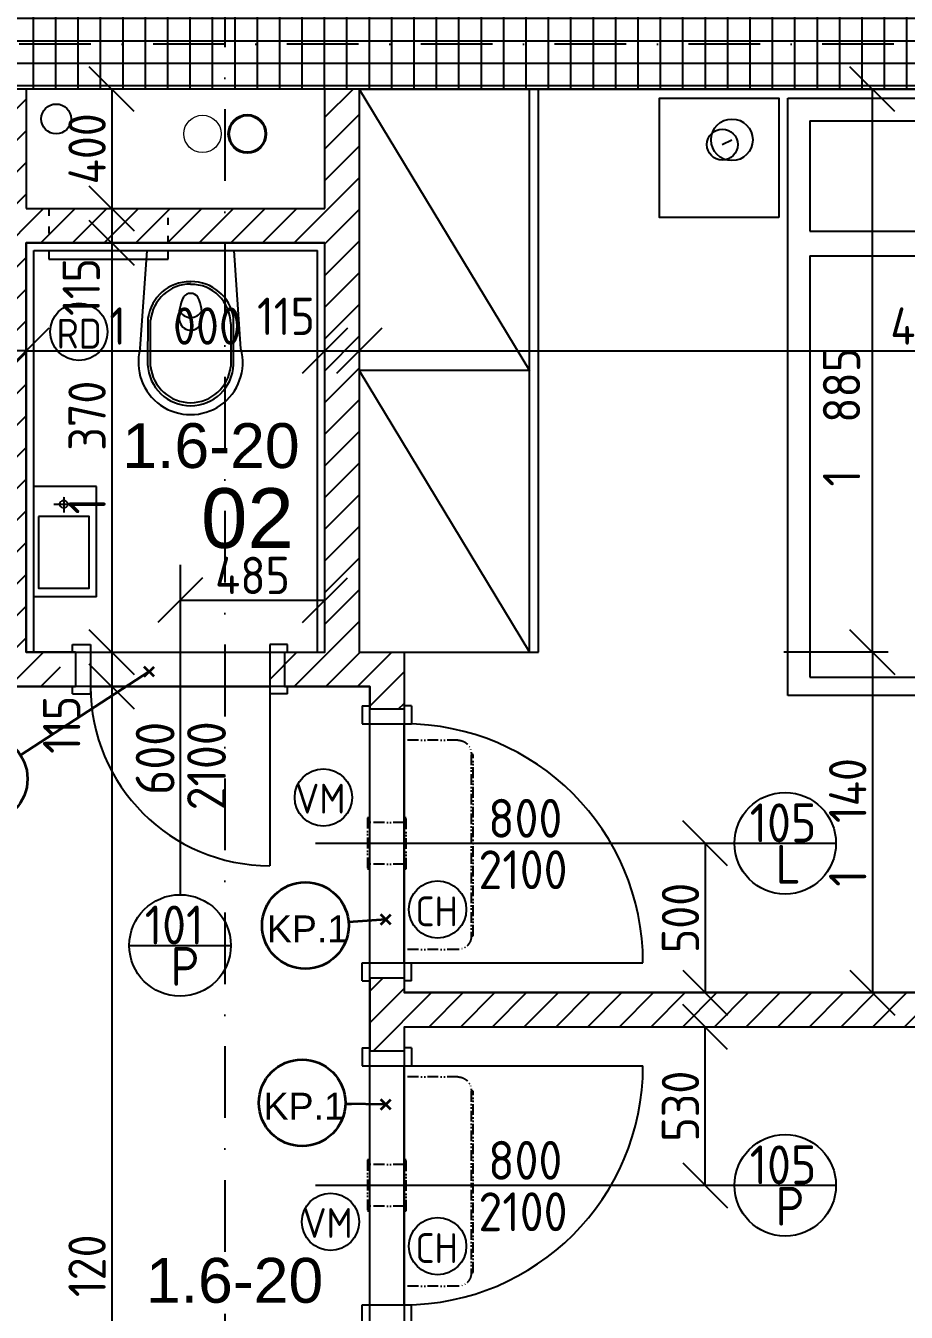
# Model space of a CAD drawing. Extents: x 4511820 to 5180432, y -1526536 to -944957.
# Drawn here: x 5150751 to 5153699, y -1310060 to -1305753 of the extents above; entities that cross this region are included whole.
import ezdxf

# ---------------------------------------------------------------- set-up
doc = ezdxf.new("R2010")
doc.units = 0
doc.header["$MEASUREMENT"] = 0
for name, pattern in [('ACAD_ISO03W100', [30, 12, -18]), ('ACAD_ISO12W100', [22, 12, -3, 0.5, -3, 0.5, -3]), ('BODKOCIARKOVANA_3', [5.6, 3, -1.3, 0, -1.3]), ('DASHED', [0.75, 0.5, -0.25])]:
    doc.linetypes.add(name, pattern=pattern)
doc.layers.get('0').update_dxf_attribs({"linetype": 'CONTINUOUS'})
doc.layers.get('Defpoints').update_dxf_attribs({"color": 61, "linetype": 'CONTINUOUS'})
for name, color, linetype in [('DVERE', 45, 'CONTINUOUS'), ('KÓTY', 4, 'CONTINUOUS'), ('MÚRY', 1, 'CONTINUOUS'), ('osi', 253, 'CONTINUOUS'), ('Plochy', 41, 'CONTINUOUS'), ('POPIS', 7, 'CONTINUOUS'), ('TENKÁ', 7, 'CONTINUOUS'), ('tzb', 153, 'CONTINUOUS'), ('ZARIADENIE', 47, 'CONTINUOUS'), ('ZARIADOVACIE', 144, 'CONTINUOUS'), ('ZZ-chladenie', 133, 'CONTINUOUS'), ('zz-vetr', 52, 'CONTINUOUS'), ('ŠRAFY', 82, 'CONTINUOUS')]:
    doc.layers.add(name, color=color, linetype=linetype)
for name, color, linetype, lineweight in [('preklady', 74, 'CONTINUOUS', 35), ('zz-kanal-daždová', 136, 'CONTINUOUS', 40), ('zz-kanal-splaskova', 37, 'CONTINUOUS', 18)]:
    doc.layers.add(name, color=color, linetype=linetype, lineweight=lineweight)
doc.styles.add('ARIAL', font='arial.ttf')
doc.styles.add('STYLE1', font='isocp.shx')
doc.dimstyles.new('STANDARD-50', dxfattribs={"dimtxt": 125, "dimasz": 150, "dimexe": 10, "dimexo": 200, "dimgap": 20, "dimtad": 1, "dimdsep": 46, "dimlunit": 6, "dimtxsty": 'STYLE1', "dimblk1": 'OBLIQUE', "dimblk2": 'OBLIQUE', "dimsah": 1, "dimcen": 2.5, "dimse1": 1, "dimse2": 1, "dimadec": 0, "dimazin": 0, "dimtfac": 1, "dimtmove": 1, "dimatfit": 3, "dimldrblk": 'OBLIQUE', "dimfxl": 1, "dimtolj": 1, "dimtzin": 0, "dimarcsym": 0})
pattern_1 = [(45, (515270.5, 128041), (-53.0330086, 53.0330086), [])]

# ---------------------------------------------------------------- blocks, each defined once
blk = doc.blocks.new('DVOJPOSTEL')
at = {"layer": 'ZARIADENIE', "ltscale": 0.25}
for p, q in [((4444359, -1314665.2), (4444359, -1312665.2)), ((4444359, -1312665.2), (4446159, -1312665.2)), ((4445259, -1312665.2), (4445259, -1314665.2)), ((4446159, -1312665.2), (4446159, -1314665.2)), ((4444139.6, -1312821.2), (4444171.8, -1312805.1)), ((4446378.4, -1312821.2), (4446346.2, -1312805.1)), ((4446159, -1314665.2), (4444359, -1314665.2))]:
    blk.add_line(p, q, dxfattribs=at)
at = {"layer": 'ZARIADENIE', "color": 76, "ltscale": 0.25}
for p, q in [((4444432.3, -1312741.6), (4445177.9, -1312741.6)), ((4444432.3, -1312741.6), (4444432.3, -1313110.9)), ((4445177.9, -1312741.6), (4445177.9, -1313110.9)), ((4446085.7, -1312741.6), (4445340.1, -1312741.6)), ((4445340.1, -1312741.6), (4445340.1, -1313110.9)), ((4446085.7, -1312741.6), (4446085.7, -1313110.9)), ((4444432.3, -1313110.9), (4445177.9, -1313110.9)), ((4446085.7, -1313110.9), (4445340.1, -1313110.9)), ((4444432.3, -1313193.6), (4444432.3, -1314603.6)), ((4444432.3, -1313193.6), (4445027.9, -1313193.6)), ((4445027.9, -1313193.6), (4445177.9, -1313343.6)), ((4445027.9, -1313193.6), (4445027.9, -1313343.6)), ((4445490.1, -1313193.6), (4445340.1, -1313343.6)), ((4446085.7, -1313193.6), (4445490.1, -1313193.6)), ((4445490.1, -1313193.6), (4445490.1, -1313343.6)), ((4446085.7, -1313193.6), (4446085.7, -1314603.6)), ((4445027.9, -1313343.6), (4445177.9, -1313343.6)), ((4445177.9, -1313343.6), (4445177.9, -1314603.6)), ((4445340.1, -1313343.6), (4445340.1, -1314603.6)), ((4445490.1, -1313343.6), (4445340.1, -1313343.6)), ((4444432.3, -1314603.6), (4445177.9, -1314603.6)), ((4446085.7, -1314603.6), (4445340.1, -1314603.6))]:
    blk.add_line(p, q, dxfattribs=at)
at = {"layer": 'ZARIADENIE'}
for points in [[(4444329, -1313065.2), (4443929, -1313065.2), (4443929, -1312665.2), (4444329, -1312665.2)], [(4446189, -1313065.2), (4446589, -1313065.2), (4446589, -1312665.2), (4446189, -1312665.2)]]:
    blk.add_lwpolyline(points, close=True, dxfattribs=at)
at = {"layer": 'ZARIADENIE', "ltscale": 0.25}
for centre, radius in [((4444171.8, -1312805.1), 69.7), ((4446346.2, -1312805.1), 69.7), ((4444139.6, -1312821.2), 51.9), ((4446378.4, -1312821.2), 51.9)]:
    blk.add_circle(centre, radius, dxfattribs=at)
blk = doc.blocks.new('_OBLIQUE')
at = {"color": 0, "linetype": 'ByBlock'}
blk.add_line((-0.5, -0.5), (0.5, 0.5), dxfattribs=at)
blk = doc.blocks.new('*D25521')
at = {"layer": 'Defpoints', "color": 0}
for p in [(5152710.3, -1308490.2), (5152710.3, -1308990.2), (5153025.5, -1308990.2)]:
    blk.add_point(p, dxfattribs=at)
at = {"layer": 'KÓTY', "color": 0, "lineweight": -2}
blk.add_line((5153025.5, -1308490.2), (5153025.5, -1308990.2), dxfattribs=at)
at = {"layer": 'KÓTY', "color": 0, "linetype": 'ByBlock', "lineweight": -2, "xscale": 150, "yscale": 150, "zscale": 150}
for p, rotation in [((5153025.5, -1308490.2), 90), ((5153025.5, -1308990.2), 270)]:
    blk.add_blockref('_OBLIQUE', p, dxfattribs=dict(at, rotation=rotation))
at = {"layer": 'KÓTY', "color": 0, "insert": (5152943, -1308740.2), "char_height": 125, "attachment_point": 5, "rotation": 90, "style": 'STYLE1'}
blk.add_mtext('\\A1;500', dxfattribs=at)
blk = doc.blocks.new('*D25522')
at = {"layer": 'Defpoints', "color": 0}
for p in [(5152710.3, -1309105.2), (5153025.5, -1309105.2), (5152710.3, -1309635.2)]:
    blk.add_point(p, dxfattribs=at)
at = {"layer": 'KÓTY', "color": 0, "lineweight": -2}
blk.add_line((5153025.5, -1309635.2), (5153025.5, -1309105.2), dxfattribs=at)
at = {"layer": 'KÓTY', "color": 0, "linetype": 'ByBlock', "lineweight": -2, "xscale": 150, "yscale": 150, "zscale": 150}
for p, rotation in [((5153025.5, -1309105.2), 90), ((5153025.5, -1309635.2), 270)]:
    blk.add_blockref('_OBLIQUE', p, dxfattribs=dict(at, rotation=rotation))
at = {"layer": 'KÓTY', "color": 0, "insert": (5152943, -1309370.2), "char_height": 125, "attachment_point": 5, "rotation": 90, "style": 'STYLE1'}
blk.add_mtext('\\A1;530', dxfattribs=at)
blk = doc.blocks.new('*D25570')
at = {"layer": 'Defpoints', "color": 0}
for p in [(5150752.5, -1306480.2), (5151752.5, -1306480.2), (5151752.5, -1306841)]:
    blk.add_point(p, dxfattribs=at)
at = {"layer": 'KÓTY', "color": 0, "lineweight": -2}
blk.add_line((5150752.5, -1306841), (5151752.5, -1306841), dxfattribs=at)
at = {"layer": 'KÓTY', "color": 0, "linetype": 'ByBlock', "lineweight": -2, "xscale": 150, "yscale": 150, "zscale": 150, "rotation": 180}
blk.add_blockref('_OBLIQUE', (5150752.5, -1306841), dxfattribs=at)
at = {"layer": 'KÓTY', "color": 0, "linetype": 'ByBlock', "lineweight": -2, "xscale": 150, "yscale": 150, "zscale": 150}
blk.add_blockref('_OBLIQUE', (5151752.5, -1306841), dxfattribs=at)
at = {"layer": 'KÓTY', "color": 0, "insert": (5151252.5, -1306758.5), "char_height": 125, "attachment_point": 5, "style": 'STYLE1'}
blk.add_mtext('\\A1;1ﾠ000', dxfattribs=at)
blk = doc.blocks.new('*D25574')
at = {"layer": 'Defpoints', "color": 0}
for p in [(5150637.5, -1306841), (5150637.5, -1306841), (5150752.5, -1306841)]:
    blk.add_point(p, dxfattribs=at)
at = {"layer": 'KÓTY', "color": 0, "lineweight": -2}
blk.add_line((5150752.5, -1306841), (5150637.5, -1306841), dxfattribs=at)
at = {"layer": 'KÓTY', "color": 0, "linetype": 'ByBlock', "lineweight": -2, "xscale": 150, "yscale": 150, "zscale": 150, "rotation": 180}
blk.add_blockref('_OBLIQUE', (5150637.5, -1306841), dxfattribs=at)
at = {"layer": 'KÓTY', "color": 0, "linetype": 'ByBlock', "lineweight": -2, "xscale": 150, "yscale": 150, "zscale": 150}
blk.add_blockref('_OBLIQUE', (5150752.5, -1306841), dxfattribs=at)
at = {"layer": 'KÓTY', "color": 0, "insert": (5150471, -1306745.5), "char_height": 125, "attachment_point": 5, "style": 'STYLE1'}
blk.add_mtext('\\A1;115', dxfattribs=at)
blk = doc.blocks.new('*D25575')
at = {"layer": 'Defpoints', "color": 0}
for p in [(5151752.5, -1306480.2), (5151867.5, -1306480.2), (5151867.5, -1306841)]:
    blk.add_point(p, dxfattribs=at)
at = {"layer": 'KÓTY', "color": 0, "lineweight": -2}
blk.add_line((5151752.5, -1306841), (5151867.5, -1306841), dxfattribs=at)
at = {"layer": 'KÓTY', "color": 0, "linetype": 'ByBlock', "lineweight": -2, "xscale": 150, "yscale": 150, "zscale": 150, "rotation": 180}
blk.add_blockref('_OBLIQUE', (5151752.5, -1306841), dxfattribs=at)
at = {"layer": 'KÓTY', "color": 0, "linetype": 'ByBlock', "lineweight": -2, "xscale": 150, "yscale": 150, "zscale": 150}
blk.add_blockref('_OBLIQUE', (5151867.5, -1306841), dxfattribs=at)
at = {"layer": 'KÓTY', "color": 0, "insert": (5151622, -1306726), "char_height": 125, "attachment_point": 5, "style": 'STYLE1'}
blk.add_mtext('\\A1;115', dxfattribs=at)
blk = doc.blocks.new('*D25576')
at = {"layer": 'Defpoints', "color": 0}
for p in [(5151867.5, -1305965.2), (5155902.5, -1305965.2), (5155902.5, -1306841)]:
    blk.add_point(p, dxfattribs=at)
at = {"layer": 'KÓTY', "color": 0, "lineweight": -2}
blk.add_line((5151867.5, -1306841), (5155902.5, -1306841), dxfattribs=at)
at = {"layer": 'KÓTY', "color": 0, "linetype": 'ByBlock', "lineweight": -2, "xscale": 150, "yscale": 150, "zscale": 150, "rotation": 180}
blk.add_blockref('_OBLIQUE', (5151867.5, -1306841), dxfattribs=at)
at = {"layer": 'KÓTY', "color": 0, "linetype": 'ByBlock', "lineweight": -2, "xscale": 150, "yscale": 150, "zscale": 150}
blk.add_blockref('_OBLIQUE', (5155902.5, -1306841), dxfattribs=at)
at = {"layer": 'KÓTY', "color": 0, "insert": (5153885, -1306758.5), "char_height": 125, "attachment_point": 5, "style": 'STYLE1'}
blk.add_mtext('\\A1;4ﾠ035', dxfattribs=at)
blk = doc.blocks.new('*D25577')
at = {"layer": 'Defpoints', "color": 0}
for p in [(5151267.5, -1307557.5), (5151752.5, -1307557.5), (5151752.5, -1307676)]:
    blk.add_point(p, dxfattribs=at)
at = {"layer": 'KÓTY', "color": 0, "lineweight": -2}
blk.add_line((5151267.5, -1307676), (5151752.5, -1307676), dxfattribs=at)
at = {"layer": 'KÓTY', "color": 0, "linetype": 'ByBlock', "lineweight": -2, "xscale": 150, "yscale": 150, "zscale": 150, "rotation": 180}
blk.add_blockref('_OBLIQUE', (5151267.5, -1307676), dxfattribs=at)
at = {"layer": 'KÓTY', "color": 0, "linetype": 'ByBlock', "lineweight": -2, "xscale": 150, "yscale": 150, "zscale": 150}
blk.add_blockref('_OBLIQUE', (5151752.5, -1307676), dxfattribs=at)
at = {"layer": 'KÓTY', "color": 0, "insert": (5151510, -1307593.5), "char_height": 125, "attachment_point": 5, "style": 'STYLE1'}
blk.add_mtext('\\A1;485', dxfattribs=at)
blk = doc.blocks.new('*D25579')
at = {"layer": 'Defpoints', "color": 0}
for p in [(5152017.5, -1305965.2), (5153585.5, -1305965.2), (5152017.5, -1307850.2)]:
    blk.add_point(p, dxfattribs=at)
at = {"layer": 'KÓTY', "color": 0, "lineweight": -2}
blk.add_line((5153585.5, -1307850.2), (5153585.5, -1305965.2), dxfattribs=at)
at = {"layer": 'KÓTY', "color": 0, "linetype": 'ByBlock', "lineweight": -2, "xscale": 150, "yscale": 150, "zscale": 150}
for p, rotation in [((5153585.5, -1305965.2), 90), ((5153585.5, -1307850.2), 270)]:
    blk.add_blockref('_OBLIQUE', p, dxfattribs=dict(at, rotation=rotation))
at = {"layer": 'KÓTY', "color": 0, "insert": (5153482.5, -1307063.5), "char_height": 125, "attachment_point": 5, "rotation": 90, "style": 'STYLE1'}
blk.add_mtext('\\A1;1ﾠ885', dxfattribs=at)
blk = doc.blocks.new('*D25580')
at = {"layer": 'Defpoints', "color": 0}
for p in [(5152017.5, -1307850.2), (5152017.5, -1308990.2), (5153585.5, -1308990.2)]:
    blk.add_point(p, dxfattribs=at)
at = {"layer": 'KÓTY', "color": 0, "lineweight": -2}
blk.add_line((5153585.5, -1307850.2), (5153585.5, -1308990.2), dxfattribs=at)
at = {"layer": 'KÓTY', "color": 0, "linetype": 'ByBlock', "lineweight": -2, "xscale": 150, "yscale": 150, "zscale": 150}
for p, rotation in [((5153585.5, -1307850.2), 90), ((5153585.5, -1308990.2), 270)]:
    blk.add_blockref('_OBLIQUE', p, dxfattribs=dict(at, rotation=rotation))
at = {"layer": 'KÓTY', "color": 0, "insert": (5153503, -1308420.2), "char_height": 125, "attachment_point": 5, "rotation": 90, "style": 'STYLE1'}
blk.add_mtext('\\A1;1ﾠ140', dxfattribs=at)
blk = doc.blocks.new('*D25599')
at = {"layer": 'Defpoints', "color": 0}
for p in [(5150791, -1305965.2), (5150791, -1306365.2), (5151038.5, -1306365.2)]:
    blk.add_point(p, dxfattribs=at)
at = {"layer": 'KÓTY', "color": 0, "lineweight": -2}
blk.add_line((5151038.5, -1305965.2), (5151038.5, -1306365.2), dxfattribs=at)
at = {"layer": 'KÓTY', "color": 0, "linetype": 'ByBlock', "lineweight": -2, "xscale": 150, "yscale": 150, "zscale": 150}
for p, rotation in [((5151038.5, -1305965.2), 90), ((5151038.5, -1306365.2), 270)]:
    blk.add_blockref('_OBLIQUE', p, dxfattribs=dict(at, rotation=rotation))
at = {"layer": 'KÓTY', "color": 0, "insert": (5150956, -1306165.2), "char_height": 125, "attachment_point": 5, "rotation": 90, "style": 'STYLE1'}
blk.add_mtext('\\A1;400', dxfattribs=at)
blk = doc.blocks.new('*D25600')
at = {"layer": 'Defpoints', "color": 0}
for p in [(5150791, -1306365.2), (5150791, -1306480.2), (5151038.5, -1306480.2)]:
    blk.add_point(p, dxfattribs=at)
at = {"layer": 'KÓTY', "color": 0, "lineweight": -2}
blk.add_line((5151038.5, -1306365.2), (5151038.5, -1306480.2), dxfattribs=at)
at = {"layer": 'KÓTY', "color": 0, "linetype": 'ByBlock', "lineweight": -2, "xscale": 150, "yscale": 150, "zscale": 150}
for p, rotation in [((5151038.5, -1306365.2), 90), ((5151038.5, -1306480.2), 270)]:
    blk.add_blockref('_OBLIQUE', p, dxfattribs=dict(at, rotation=rotation))
at = {"layer": 'KÓTY', "color": 0, "insert": (5150936.5, -1306628), "char_height": 125, "attachment_point": 5, "rotation": 90, "style": 'STYLE1'}
blk.add_mtext('\\A1;115', dxfattribs=at)
blk = doc.blocks.new('*D25601')
at = {"layer": 'Defpoints', "color": 0}
for p in [(5150752.5, -1306480.2), (5150752.5, -1307850.2), (5151038.5, -1307850.2)]:
    blk.add_point(p, dxfattribs=at)
at = {"layer": 'KÓTY', "color": 0, "lineweight": -2}
blk.add_line((5151038.5, -1306480.2), (5151038.5, -1307850.2), dxfattribs=at)
at = {"layer": 'KÓTY', "color": 0, "linetype": 'ByBlock', "lineweight": -2, "xscale": 150, "yscale": 150, "zscale": 150}
for p, rotation in [((5151038.5, -1306480.2), 90), ((5151038.5, -1307850.2), 270)]:
    blk.add_blockref('_OBLIQUE', p, dxfattribs=dict(at, rotation=rotation))
at = {"layer": 'KÓTY', "color": 0, "insert": (5150956, -1307165.2), "char_height": 125, "attachment_point": 5, "rotation": 90, "style": 'STYLE1'}
blk.add_mtext('\\A1;1ﾠ370', dxfattribs=at)
blk = doc.blocks.new('*D25602')
at = {"layer": 'Defpoints', "color": 0}
for p in [(5151038.5, -1307850.2), (5151038.5, -1307965.2), (5151038.5, -1307965.2)]:
    blk.add_point(p, dxfattribs=at)
at = {"layer": 'KÓTY', "color": 0, "lineweight": -2}
blk.add_line((5151038.5, -1307850.2), (5151038.5, -1307965.2), dxfattribs=at)
at = {"layer": 'KÓTY', "color": 0, "linetype": 'ByBlock', "lineweight": -2, "xscale": 150, "yscale": 150, "zscale": 150}
for p, rotation in [((5151038.5, -1307850.2), 90), ((5151038.5, -1307965.2), 270)]:
    blk.add_blockref('_OBLIQUE', p, dxfattribs=dict(at, rotation=rotation))
at = {"layer": 'KÓTY', "color": 0, "insert": (5150871, -1308093.5), "char_height": 125, "attachment_point": 5, "rotation": 90, "style": 'STYLE1'}
blk.add_mtext('\\A1;115', dxfattribs=at)
blk = doc.blocks.new('*D25603')
at = {"layer": 'Defpoints', "color": 0}
for p in [(5151902.5, -1307965.2), (5151038.5, -1312085.2), (5151902.5, -1312085.2)]:
    blk.add_point(p, dxfattribs=at)
at = {"layer": 'KÓTY', "color": 0, "lineweight": -2}
blk.add_line((5151038.5, -1307965.2), (5151038.5, -1312085.2), dxfattribs=at)
at = {"layer": 'KÓTY', "color": 0, "linetype": 'ByBlock', "lineweight": -2, "xscale": 150, "yscale": 150, "zscale": 150}
for p, rotation in [((5151038.5, -1307965.2), 90), ((5151038.5, -1312085.2), 270)]:
    blk.add_blockref('_OBLIQUE', p, dxfattribs=dict(at, rotation=rotation))
at = {"layer": 'KÓTY', "color": 0, "insert": (5150956, -1310025.2), "char_height": 125, "attachment_point": 5, "rotation": 90, "style": 'STYLE1'}
blk.add_mtext('\\A1;4ﾠ120', dxfattribs=at)
blk = doc.blocks.new('chlad2')
at = {"layer": 'ZZ-chladenie', "linetype": 'ACAD_ISO12W100', "ltscale": 3}
for p, q in [((5102412.5, -1105747.3), (5102592.5, -1105747.3)), ((5102412.5, -1106448.4), (5102592.5, -1106448.4))]:
    blk.add_line(p, q, dxfattribs=at)
blk.add_lwpolyline([(5102367.5, -1106402), (5102360.8, -1106402), (5102360.8, -1105794.8), (5102367.5, -1105794.8)], close=True, dxfattribs=at)
for centre, start, end in [((5102412.5, -1105792.3), 90, 180), ((5102412.5, -1106403.4), 180, 270)]:
    blk.add_arc(centre, 45, start, end, dxfattribs=at)

msp = doc.modelspace()

# ---------------------------------------------------------------- hatches: boundary and pattern name
at = {"layer": 'ŠRAFY', "ltscale": 0.25}
h = msp.add_hatch(dxfattribs=at)
h.set_pattern_fill('ANSI37', color=256, scale=600, angle=45)
h.set_pattern_definition([(90, (-3307273.674, 493071.734), (-75, 1e-14), []), (180, (-3307273.674, 493071.734), (-1e-14, -75), [])])
h.paths.add_polyline_path([(5142982.5, -1305965.191), (5148272.5, -1305965.191), (5148387.5, -1305965.191), (5150612.5, -1305965.191), (5150637.5, -1305965.191), (5150752.5, -1305965.191), (5151752.5, -1305965.191), (5151867.5, -1305965.191), (5152437.5, -1305965.191), (5152467.5, -1305965.191), (5155902.5, -1305965.191), (5155902.5, -1305665.191), (5152117.5, -1305665.191), (5152087.5, -1305665.191), (5151517.5, -1305665.191), (5151402.5, -1305665.191), (5149177.5, -1305665.191), (5149152.5, -1305665.191), (5149037.5, -1305665.191), (5147287.5, -1305665.191), (5147172.5, -1305665.191), (5146572.5, -1305665.191), (5145972.5, -1305665.191), (5145372.5, -1305665.191), (5144217.5, -1305665.191), (5144042.5, -1305665.191), (5142982.5, -1305665.191)])
h = msp.add_hatch(dxfattribs=at)
h.set_pattern_fill('ANSI31', color=256, scale=600, style=0)
h.set_pattern_definition(pattern_1)
h.paths.add_polyline_path([(5150867.5, -1307850.191), (5150752.5, -1307850.191), (5150752.5, -1306480.191), (5151752.5, -1306480.191), (5151752.5, -1307850.191), (5151567.5, -1307850.191), (5151567.5, -1307965.191), (5151902.5, -1307965.191), (5151902.5, -1308040.191), (5152017.5, -1308040.191), (5152017.5, -1307850.191), (5151867.5, -1307850.191), (5151867.5, -1305965.191), (5151752.5, -1305965.191), (5151752.5, -1306365.191), (5150752.5, -1306365.191), (5150752.5, -1305965.191), (5150637.5, -1305965.191), (5150637.5, -1307850.191), (5149667.5, -1307850.191), (5149667.5, -1307965.191), (5150867.5, -1307965.191)])
h = msp.add_hatch(dxfattribs=at)
h.set_pattern_fill('ANSI31', color=256, scale=600, style=0)
h.set_pattern_definition(pattern_1)
h.paths.add_polyline_path([(5152017.5, -1308990.191), (5152017.5, -1308950.191), (5152017.5, -1308940.191), (5151902.5, -1308940.191), (5151902.5, -1308950.191), (5151902.5, -1309175.191), (5151902.5, -1309185.191), (5152017.5, -1309185.191), (5152017.5, -1309175.191), (5152017.5, -1309105.191), (5155902.5, -1309105.191), (5155902.5, -1308990.191)])

# ---------------------------------------------------------------- linework, layer by layer
at = {"layer": 'DVERE', "ltscale": 0.25}
for p, q in [((5151267.5, -1307557.535), (5151267.5, -1308662.191)), ((5150907.5, -1307825.191), (5150967.5, -1307825.191)), ((5150907.5, -1307850.191), (5150907.5, -1307825.191)), ((5150967.5, -1307825.191), (5150967.5, -1307990.191)), ((5151567.5, -1307825.191), (5151567.5, -1307990.191)), ((5151627.5, -1307825.191), (5151567.5, -1307825.191)), ((5151627.5, -1307850.191), (5151627.5, -1307825.191)), ((5150967.5, -1307850.191), (5151567.5, -1307850.191)), ((5150907.5, -1307990.191), (5150907.5, -1307965.191)), ((5150907.5, -1307990.191), (5150967.5, -1307990.191)), ((5150967.5, -1307965.191), (5151567.5, -1307965.191)), ((5151567.5, -1307965.191), (5151567.5, -1308565.191)), ((5151627.5, -1307990.191), (5151567.5, -1307990.191)), ((5151627.5, -1307990.191), (5151627.5, -1307965.191)), ((5151877.5, -1308030.191), (5151877.5, -1308090.191)), ((5151877.5, -1308030.191), (5151902.5, -1308030.191)), ((5152042.5, -1308030.191), (5152017.5, -1308030.191)), ((5152042.5, -1308030.191), (5152042.5, -1308090.191)), ((5151877.5, -1308090.191), (5152042.5, -1308090.191)), ((5151902.5, -1308890.191), (5151902.5, -1308090.191)), ((5152017.5, -1308890.191), (5152017.5, -1308090.191)), ((5151721, -1308490.191), (5153123.656, -1308490.191)), ((5153123.656, -1308490.191), (5153463.656, -1308490.191)), ((5151097.5, -1308832.191), (5151437.5, -1308832.191)), ((5151877.5, -1308950.191), (5151877.5, -1308890.191)), ((5151877.5, -1308890.191), (5152042.5, -1308890.191)), ((5152017.5, -1308890.191), (5152817.5, -1308890.191)), ((5152042.5, -1308950.191), (5152042.5, -1308890.191)), ((5151877.5, -1308950.191), (5151902.5, -1308950.191)), ((5152042.5, -1308950.191), (5152017.5, -1308950.191)), ((5151877.5, -1309175.191), (5151877.5, -1309235.191)), ((5151877.5, -1309175.191), (5151902.5, -1309175.191)), ((5152042.5, -1309175.191), (5152017.5, -1309175.191)), ((5152042.5, -1309175.191), (5152042.5, -1309235.191)), ((5151877.5, -1309235.191), (5152042.5, -1309235.191)), ((5151902.5, -1310035.191), (5151902.5, -1309235.191)), ((5152017.5, -1310035.191), (5152017.5, -1309235.191)), ((5152017.5, -1309235.191), (5152817.5, -1309235.191)), ((5151721, -1309635.191), (5153123.656, -1309635.191)), ((5153123.656, -1309635.191), (5153463.656, -1309635.191)), ((5151877.5, -1310095.191), (5151877.5, -1310035.191)), ((5151877.5, -1310035.191), (5152042.5, -1310035.191)), ((5152042.5, -1310095.191), (5152042.5, -1310035.191))]:
    msp.add_line(p, q, dxfattribs=at)
for centre in [(5153293.656, -1308490.191), (5151267.5, -1308832.191), (5153293.656, -1309635.191)]:
    msp.add_circle(centre, 170, dxfattribs=at)
for centre, radius, start, end in [((5151567.5, -1307965.191), 600, 180, 270), ((5152017.5, -1308890.191), 800, 0, 90), ((5152017.5, -1309235.191), 800, 270, 0)]:
    msp.add_arc(centre, radius, start, end, dxfattribs=at)
at = {"layer": 'KÓTY', "ltscale": 0.25}
msp.add_line((5153638.903, -1307850.191), (5153288.903, -1307850.191), dxfattribs=at)
at = {"layer": 'MÚRY', "ltscale": 0.25}
for p, q in [((5151752.5, -1305965.191), (5150752.5, -1305965.191)), ((5151752.5, -1306365.191), (5151752.5, -1305965.191)), ((5151867.5, -1305965.191), (5151867.5, -1307850.191)), ((5150752.5, -1306365.191), (5151752.5, -1306365.191)), ((5150752.5, -1307850.191), (5150752.5, -1306480.191)), ((5150752.5, -1306480.191), (5151752.5, -1306480.191)), ((5151752.5, -1307850.191), (5151752.5, -1306480.191)), ((5150917.5, -1307850.191), (5150752.5, -1307850.191)), ((5150917.5, -1307850.191), (5150917.5, -1307965.191)), ((5151617.5, -1307850.191), (5151752.5, -1307850.191)), ((5151617.5, -1307850.191), (5151617.5, -1307965.191)), ((5151867.5, -1307850.191), (5152017.5, -1307850.191)), ((5152017.5, -1307850.191), (5152017.5, -1308040.191)), ((5149667.5, -1307965.191), (5150917.5, -1307965.191)), ((5151617.5, -1307965.191), (5151902.5, -1307965.191)), ((5151902.5, -1307965.191), (5151902.5, -1308040.191)), ((5151902.5, -1308040.191), (5152017.5, -1308040.191)), ((5151902.5, -1308940.191), (5152017.5, -1308940.191)), ((5151902.5, -1308940.191), (5151902.5, -1309185.191)), ((5152017.5, -1309105.191), (5152017.5, -1309185.191)), ((5151902.5, -1309185.191), (5152017.5, -1309185.191))]:
    msp.add_line(p, q, dxfattribs=at)
at = {"layer": 'MÚRY'}
for p, q in [((5150752.5, -1305965.191), (5150752.5, -1306365.191)), ((5151867.5, -1305965.191), (5155902.5, -1305965.191)), ((5152017.5, -1308940.191), (5152017.5, -1308990.191)), ((5155902.5, -1308990.191), (5152017.5, -1308990.191)), ((5155902.5, -1309105.191), (5152017.5, -1309105.191))]:
    msp.add_line(p, q, dxfattribs=at)
at = {"layer": 'osi', "linetype": 'BODKOCIARKOVANA_3', "ltscale": 80}
for p, q in [((5151417.5, -1284972.097), (5151417.5, -1316900)), ((5157242.5, -1305815.191), (5093572.5, -1305815.191))]:
    msp.add_line(p, q, dxfattribs=at)
at = {"layer": 'Plochy'}
for points in [[(5155902.5, -1305965.191), (5151867.5, -1305965.191), (5151867.5, -1307850.191), (5152017.5, -1307850.191), (5152017.5, -1308990.191), (5155902.5, -1308990.191)], [(5151752.5, -1306480.191), (5150752.5, -1306480.191), (5150752.5, -1307850.191), (5151752.5, -1307850.191)], [(5151902.5, -1312085.191), (5151902.5, -1307965.191), (5149312.5, -1307965.191), (5149312.5, -1308990.191), (5150202.5, -1308990.191), (5150202.5, -1311785.191), (5150852.5, -1311785.191), (5150852.5, -1312085.191)], [(5155902.5, -1309105.191), (5152017.5, -1309105.191), (5152017.5, -1312085.191), (5155902.5, -1312085.191)]]:
    msp.add_lwpolyline(points, close=True, dxfattribs=at)
at = {"layer": 'preklady'}
for p, q in [((5151163.5, -1307915.5), (5150733.251, -1308195.456)), ((5151146.883, -1307932.117), (5151180.117, -1307898.883)), ((5151180.118, -1307932.118), (5151146.884, -1307898.884)), ((5151939.383, -1308761.617), (5151972.617, -1308728.383)), ((5151972.618, -1308761.618), (5151939.384, -1308728.384)), ((5151956.001, -1308745.001), (5151831.581, -1308754.482)), ((5151956, -1309365), (5151820.967, -1309362.106)), ((5151820.967, -1309362.106), (5151842, -1309362.106)), ((5151939.383, -1309381.617), (5151972.617, -1309348.383)), ((5151972.618, -1309381.618), (5151939.384, -1309348.384))]:
    msp.add_line(p, q, dxfattribs=at)
at = {"layer": 'preklady', "ltscale": 0.25}
for centre in [(5150611.715, -1308274.538), (5151687, -1308765.5), (5151676, -1309359)]:
    msp.add_circle(centre, 145, dxfattribs=at)
at = {"layer": 'TENKÁ'}
for p, q in [((5150752.5, -1305965.191), (5150637.5, -1305965.191)), ((5151867.5, -1305965.191), (5151752.5, -1305965.191))]:
    msp.add_line(p, q, dxfattribs=at)
at = {"layer": 'TENKÁ', "ltscale": 0.25}
for p, q in [((5150777.5, -1307850.191), (5150777.5, -1306505.191)), ((5150777.5, -1306505.191), (5151727.5, -1306505.191)), ((5151727.5, -1307850.191), (5151727.5, -1306505.191))]:
    msp.add_line(p, q, dxfattribs=at)
at = {"layer": 'tzb', "linetype": 'ACAD_ISO03W100', "ltscale": 2}
for p, q in [((5150827.5, -1306365.191), (5150827.5, -1306480.191)), ((5151227.5, -1306480.191), (5151227.5, -1306365.191))]:
    msp.add_line(p, q, dxfattribs=at)
at = {"layer": 'tzb'}
for p, q in [((5150827.5, -1306505.191), (5150827.5, -1306535.191)), ((5150827.5, -1306535.191), (5151227.5, -1306535.191)), ((5151227.5, -1306535.191), (5151227.5, -1306505.191))]:
    msp.add_line(p, q, dxfattribs=at)
msp.add_circle((5150928.628, -1306777.831), 96, dxfattribs=at)
at = {"layer": 'ZARIADENIE'}
for p, q in [((5151867.5, -1305965.191), (5152437.5, -1306907.691)), ((5152437.5, -1307850.191), (5152437.5, -1305965.191)), ((5152467.5, -1307850.191), (5152467.5, -1305965.191)), ((5152437.5, -1306907.691), (5151867.5, -1306907.691)), ((5151867.5, -1306907.691), (5152437.5, -1307850.191)), ((5152017.5, -1307850.191), (5152467.5, -1307850.191))]:
    msp.add_line(p, q, dxfattribs=at)
at = {"layer": 'ZARIADOVACIE'}
for p, q in [((5151133.687, -1306835.19), (5151156.763, -1306505.191)), ((5151471.313, -1306835.19), (5151448.237, -1306505.191)), ((5151159.955, -1306732.326), (5151158.829, -1306887.481)), ((5151168.853, -1306893.655), (5151168.853, -1306738.994)), ((5151436.863, -1306750.834), (5151436.863, -1306893.655)), ((5151446.718, -1306887.481), (5151446.718, -1306730.072))]:
    msp.add_line(p, q, dxfattribs=at)
at = {"layer": 'ZARIADOVACIE', "linetype": 'Continuous'}
for p, q in [((5151300.801, -1306610.071), (5151303.618, -1306609.508)), ((5151302.5, -1306618.16), (5151303.396, -1306618.981)), ((5151339.064, -1306744.189), (5151339.226, -1306740.479)), ((5150987.5, -1307295.191), (5150777.5, -1307295.191)), ((5150987.5, -1307665.191), (5150987.5, -1307295.191)), ((5150987.5, -1307665.191), (5150777.5, -1307665.191))]:
    msp.add_line(p, q, dxfattribs=at)
at = {"layer": 'ZARIADOVACIE', "linetype": 'DASHED'}
for p, q in [((5150845.198, -1307354.94), (5150910.925, -1307354.94)), ((5150878.062, -1307330.293), (5150878.062, -1307382.326))]:
    msp.add_line(p, q, dxfattribs=at)
at = {"layer": 'ZARIADOVACIE', "linetype": 'Continuous'}
msp.add_lwpolyline([(5150793.226, -1307395.761), (5150793.226, -1307636.087), (5150962.898, -1307636.087), (5150962.898, -1307395.761)], close=True, dxfattribs=at)
at = {"layer": 'ZARIADOVACIE', "linetype": 'DASHED'}
msp.add_circle((5150877.748, -1307354.94), 12.931, dxfattribs=at)
at = {"layer": 'ZARIADOVACIE', "linetype": 'Continuous'}
for centre, radius, start, end in [((5151299.448, -1306750.772), 140.707, 89.449007, 172.467037), ((5151301.569, -1306751.457), 133.3, 89.600093, 174.635422), ((5151304.98, -1306750.855), 131.883, 0.009129, 90.688221), ((5151303.937, -1306754.335), 144.828, 9.644186, 90.125906), ((5151398.274, -1306723.109), 134.275, 152.591351, 186.76835), ((5151302.995, -1306678.899), 29.701, 35.733795, 143.655963), ((5151202.387, -1306721.1), 138.205, 351.939221, 25.522023), ((5151303.068, -1306688.789), 41.261, 203.590956, 333.232972), ((5151302.5, -1306734.504), 37.825, 186.725682, 345.163801), ((5151302.5, -1306880.423), 174.768, 164.999903, 14.999834), ((5151302.773, -1306881.107), 144.085, 182.535471, 357.464529), ((5151302.858, -1306880.547), 134.645, 185.586614, 354.413386)]:
    msp.add_arc(centre, radius, start, end, dxfattribs=at)
at = {"layer": 'ZZ-chladenie'}
for centre in [(5152129.776, -1308711.745), (5152129.776, -1309839.015)]:
    msp.add_circle(centre, 96, dxfattribs=at)
at = {"layer": 'zz-kanal-daždová'}
msp.add_circle((5151492.5, -1306115.191), 62.5, dxfattribs=at)
at = {"layer": 'zz-kanal-splaskova'}
msp.add_circle((5151342.5, -1306115.191), 62.5, dxfattribs=at)
at = {"layer": 'zz-vetr', "linetype": 'ACAD_ISO12W100', "lineweight": -2, "ltscale": 3}
for p, q in [((5152017.5, -1308420.191), (5151902.5, -1308420.191)), ((5152017.5, -1308560.191), (5151902.5, -1308560.191)), ((5152017.5, -1309565.191), (5151902.5, -1309565.191)), ((5152017.5, -1309705.191), (5151902.5, -1309705.191))]:
    msp.add_line(p, q, dxfattribs=at)
for points in [[(5151895.5, -1308575.191), (5151902.5, -1308575.191), (5151902.5, -1308405.191), (5151895.5, -1308405.191)], [(5152017.5, -1308575.191), (5152024.5, -1308575.191), (5152024.5, -1308405.191), (5152017.5, -1308405.191)], [(5151895.5, -1309720.191), (5151902.5, -1309720.191), (5151902.5, -1309550.191), (5151895.5, -1309550.191)], [(5152017.5, -1309720.191), (5152024.5, -1309720.191), (5152024.5, -1309550.191), (5152017.5, -1309550.191)]]:
    msp.add_lwpolyline(points, close=True, dxfattribs=at)
at = {"layer": 'zz-vetr'}
for centre, radius in [((5150852.5, -1306065.191), 50), ((5151747.145, -1308336.714), 96), ((5151771.286, -1309757.349), 96)]:
    msp.add_circle(centre, radius, dxfattribs=at)

# ---------------------------------------------------------------- block references
at = {"layer": 'ZARIADENIE', "color": 2}
msp.add_blockref('DVOJPOSTEL', (708943.5, 6670), dxfattribs=at)
at = {"layer": 'ZZ-chladenie', "xscale": -1}
for p in [(10254610, -202397.693), (10254610, -203524.962)]:
    msp.add_blockref('chlad2', p, dxfattribs=at)

# ---------------------------------------------------------------- texts
at = {"layer": 'DVERE', "style": 'STYLE1'}
for s, p in [('105', (5153174.626, -1308486.691)), ('L', (5153261.626, -1308625.328)), ('101', (5151148.97, -1308828.691)), ('P', (5151235.97, -1308967.328)), ('105', (5153174.626, -1309631.691)), ('P', (5153261.626, -1309770.328))]:
    msp.add_text(s, height=130, dxfattribs=at).set_placement(p)
at = {"layer": 'POPIS', "lineweight": 40, "ltscale": 0.25, "style": 'ARIAL'}
for s, height, p in [('1.6-20', 150, (5151073.769, -1307233.77)), ('02', 200, (5151337.588, -1307501.38)), ('1.6-20', 150, (5151152.769, -1310028.27))]:
    msp.add_text(s, height=height, dxfattribs=at).set_placement(p)
at = {"layer": 'preklady', "linetype": 'Continuous', "lineweight": 20, "style": 'ARIAL'}
for p in [(5151557.736, -1308821.757), (5151546.736, -1309415.257)]:
    msp.add_text('KP.1', height=90, dxfattribs=at).set_placement(p)
at = {"layer": 'TENKÁ', "linetype": 'Continuous', "style": 'STYLE1'}
for s, p in [('2100', (5151421.024, -1308379.88)), ('600', (5151248.917, -1308328.106))]:
    msp.add_text(s, height=130, rotation=90, dxfattribs=at).set_placement(p)
for s, p in [('800', (5152299.212, -1308471.608)), ('2100', (5152266.61, -1308643.716)), ('800', (5152299.212, -1309616.608)), ('2100', (5152266.61, -1309788.716))]:
    msp.add_text(s, height=130, dxfattribs=at).set_placement(p)
at = {"layer": 'tzb', "style": 'STYLE1'}
msp.add_text('RD', height=100, dxfattribs=at).set_placement((5150854, -1306834.03))
at = {"layer": 'ZZ-chladenie', "style": 'STYLE1'}
for p in [(5152055.149, -1308767.945), (5152055.149, -1309895.214)]:
    msp.add_text('CH', height=100, dxfattribs=at).set_placement(p)
at = {"layer": 'zz-vetr', "style": 'STYLE1'}
for p in [(5151652.838, -1308390.726), (5151676.979, -1309811.362)]:
    msp.add_text('VM', height=100, dxfattribs=at).set_placement(p)

# ---------------------------------------------------------------- dimensions: what is measured, and where the dimension line sits
at = {"layer": 'KÓTY'}
for base, p1, p2, picture, middle in [((5151038.5, -1306365.191), (5150791, -1305965.191), (5150791, -1306365.191), '*D25599', (5150956, -1306165.191)), ((5151038.5, -1307850.191), (5150752.5, -1306480.191), (5150752.5, -1307850.191), '*D25601', (5150955.957, -1307165.191)), ((5153585.5, -1308990.191), (5152017.5, -1307850.191), (5152017.5, -1308990.191), '*D25580', (5153502.957, -1308420.191)), ((5151038.5, -1312085.191), (5151902.5, -1307965.191), (5151902.5, -1312085.191), '*D25603', (5150955.957, -1310025.191)), ((5153025.5, -1308990.191), (5152710.32, -1308490.191), (5152710.32, -1308990.191), '*D25521', (5152943, -1308740.191)), ((5153025.5, -1309105.191), (5152710.32, -1309635.191), (5152710.32, -1309105.191), '*D25522', (5152943, -1309370.191))]:
    dim = msp.add_linear_dim(base=base, p1=p1, p2=p2, angle=90, dimstyle='STANDARD-50', dxfattribs=at)
    dim.commit()
    dim.dimension.update_dxf_attribs({"geometry": picture, "text_midpoint": middle})
for base, p1, p2, picture, middle in [((5153585.5, -1305965.191), (5152017.5, -1307850.191), (5152017.5, -1305965.191), '*D25579', (5153565, -1307063.5)), ((5151038.5, -1306480.191), (5150791, -1306365.191), (5150791, -1306480.191), '*D25600', (5151019, -1306628)), ((5151038.5, -1307965.191), (5151038.5, -1307850.191), (5151038.5, -1307965.191), '*D25602', (5150953.5, -1308093.5))]:
    dim = msp.add_linear_dim(base=base, p1=p1, p2=p2, angle=90, dimstyle='STANDARD-50', dxfattribs=at)
    dim.commit()
    dim.dimension.update_dxf_attribs({"geometry": picture, "text_midpoint": middle, "dimtype": 160})
for base, p1, p2, picture, middle in [((5155902.5, -1306841), (5151867.5, -1305965.191), (5155902.5, -1305965.191), '*D25576', (5153885, -1306758.457)), ((5151752.5, -1306841), (5150752.5, -1306480.191), (5151752.5, -1306480.191), '*D25570', (5151252.5, -1306758.457)), ((5151752.5, -1307676), (5151267.5, -1307557.535), (5151752.5, -1307557.535), '*D25577', (5151510, -1307593.5))]:
    dim = msp.add_linear_dim(base=base, p1=p1, p2=p2, dimstyle='STANDARD-50', dxfattribs=at)
    dim.commit()
    dim.dimension.update_dxf_attribs({"geometry": picture, "text_midpoint": middle})
for base, p1, p2, picture, middle in [((5151867.5, -1306841), (5151752.5, -1306480.191), (5151867.5, -1306480.191), '*D25575', (5151622, -1306808.5)), ((5150637.5, -1306841), (5150752.5, -1306841), (5150637.5, -1306841), '*D25574', (5150471, -1306828))]:
    dim = msp.add_linear_dim(base=base, p1=p1, p2=p2, dimstyle='STANDARD-50', dxfattribs=at)
    dim.commit()
    dim.dimension.update_dxf_attribs({"geometry": picture, "text_midpoint": middle, "dimtype": 160})

doc.saveas('drawing.dxf')
